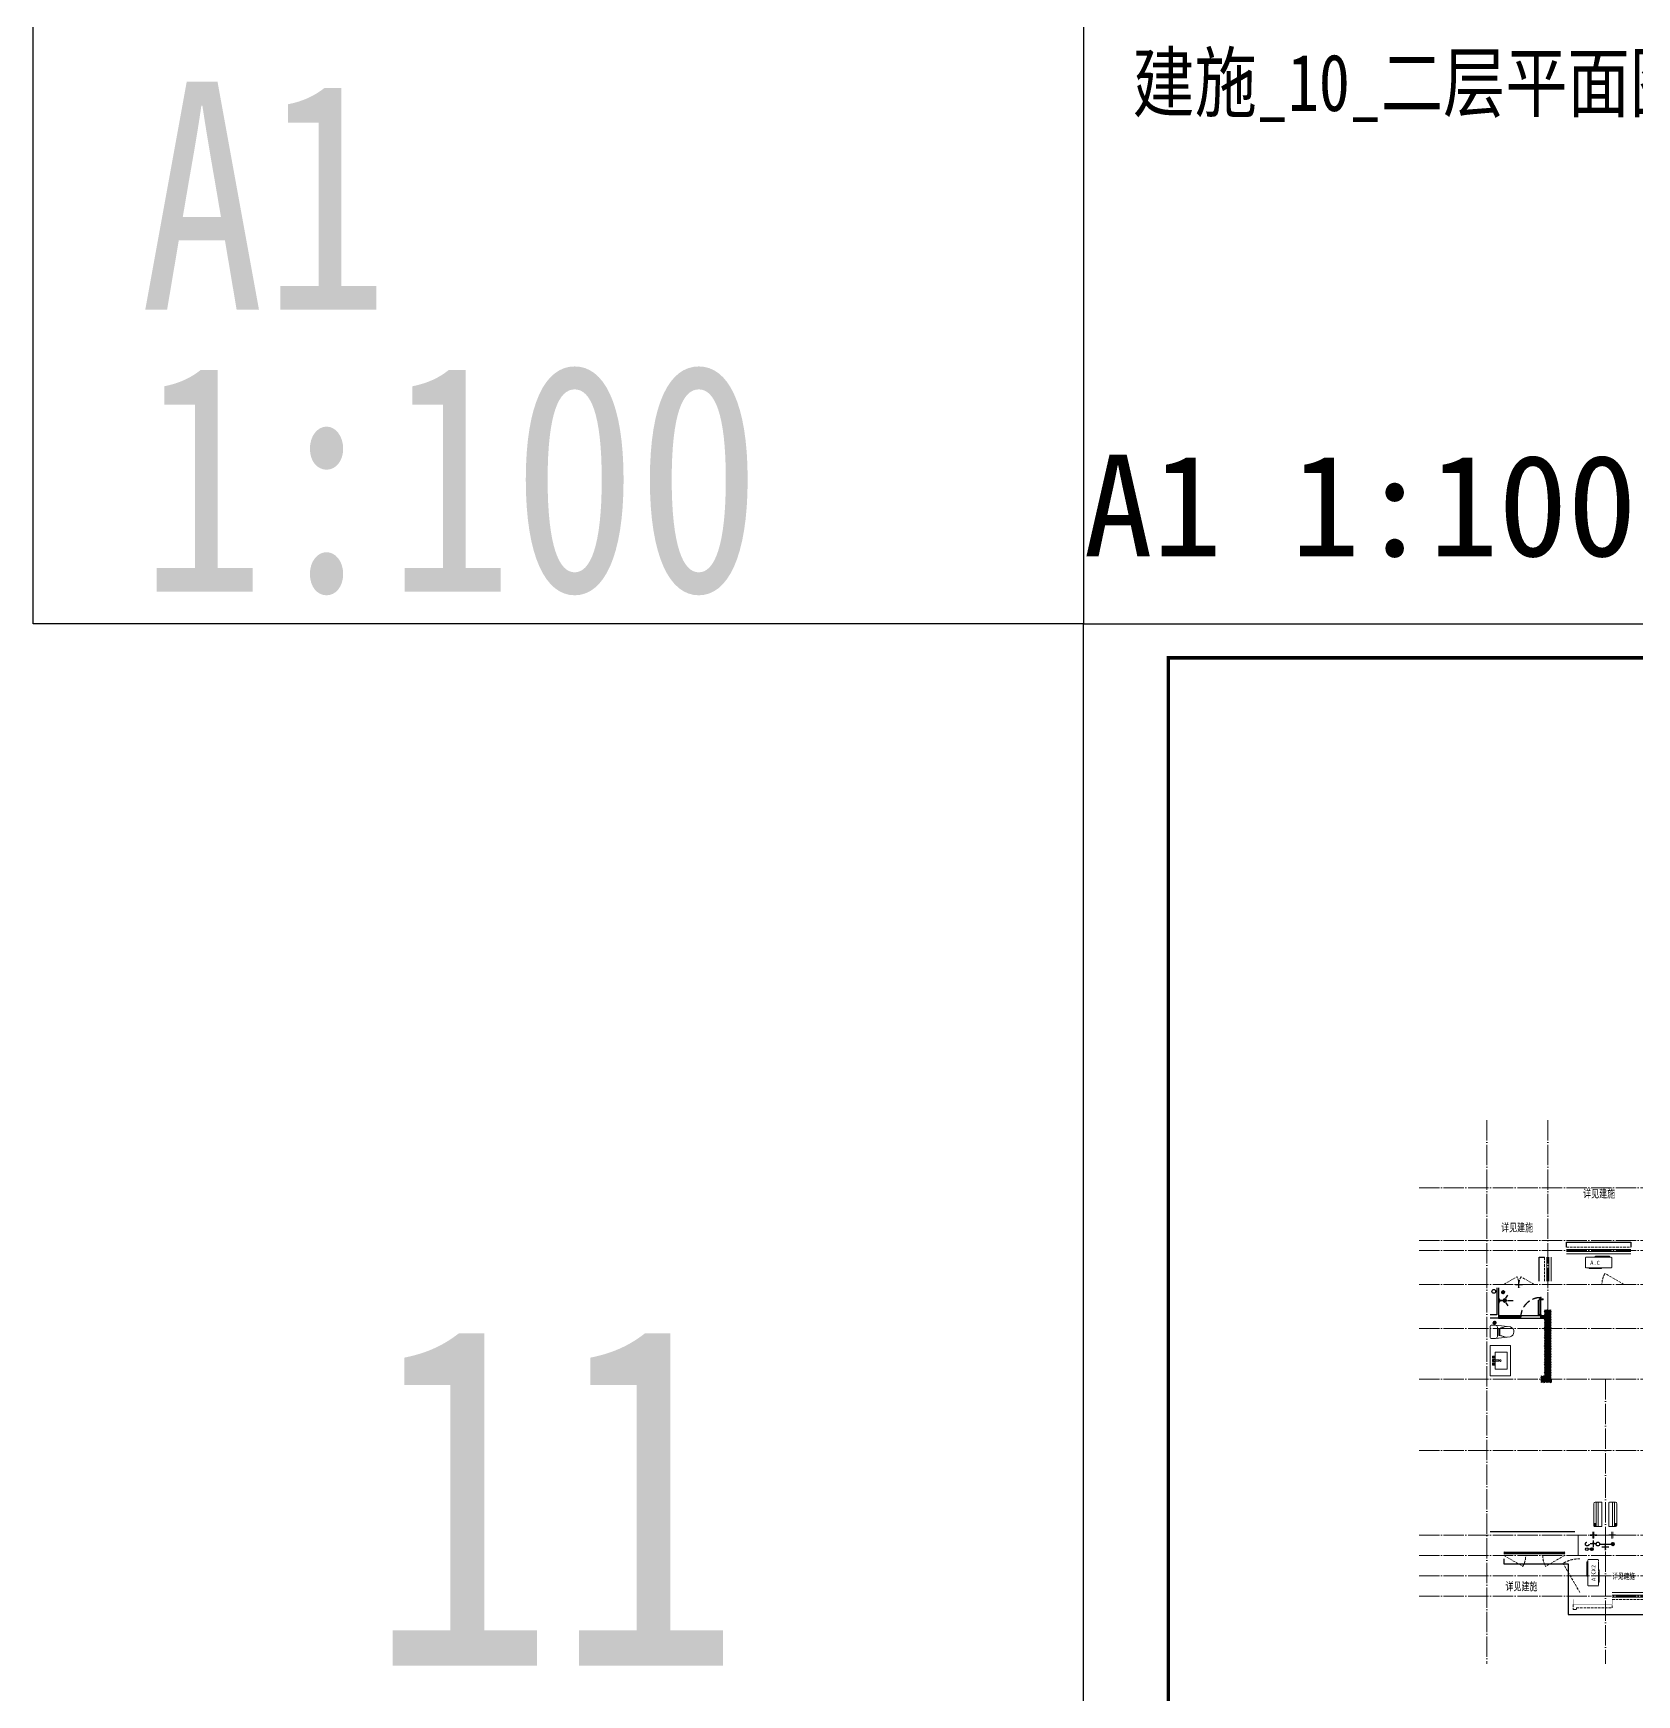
# Model space of a CAD drawing. Extents: x 27938 to 725830, y -209821 to 1628073.
# Drawn here: x 229214 to 276543, y 515825 to 564882 of the extents above; entities that cross this region are included whole.
import ezdxf

# ---------------------------------------------------------------- set-up
doc = ezdxf.new("R2010")
doc.units = 0
doc.header["$LTSCALE"] = 1000
doc.header["$MEASUREMENT"] = 0
doc.linetypes.add('DASH', pattern=[0.35, 0.25, -0.1])
doc.linetypes.add('DOTE', pattern=[2.42, 2, -0.2, 0.02, -0.2])
for name, color, linetype in [('3-栏杆1', 135, 'Continuous'), ('3.5方案汇报，与郭总、侯月琴确定户型_t8$0$2020.03.04 -1安徽标准化洋房户型(UA）_t8_t8$0$看线', 154, 'Continuous'), ('EQUIP_地漏', 7, 'Continuous'), ('IP-bath&kitchen-JOHNSON', 4, 'Continuous'), ('P-bath&kitchen-JOHNSON', 4, 'Continuous'), ('PUB_TEXT', 4, 'Continuous'), ('text', 7, 'Continuous'), ('VPIPE-中水', 122, 'Continuous'), ('VPIPE-凝结', 150, 'Continuous'), ('VPIPE-废水', 31, 'Continuous'), ('VPIPE-雨水', 4, 'DASH'), ('保温', 6, 'Continuous'), ('图框', 140, 'Continuous'), ('导图字', 7, 'Continuous'), ('机电标识类', 1, 'Continuous'), ('看线', 251, 'Continuous')]:
    doc.layers.add(name, color=color, linetype=linetype)
for name, color, linetype, lineweight in [('DOTE', 19, 'DOTE', 9), ('LVTRY', 1, 'Continuous', 13), ('WINDOW', 144, 'Continuous', 15), ('平面-栏杆', 135, 'Continuous', 15), ('平面-看线', 45, 'Continuous', 15), ('平面-空调室内机', 176, 'Continuous', 9), ('平面-空调预留孔', 173, 'Continuous', 15), ('空调', 76, 'Continuous', 13)]:
    doc.layers.add(name, color=color, linetype=linetype, lineweight=lineweight)
doc.layers.add('yichutu', color=7, linetype='Continuous', true_color=0xffffff, plot=False)
doc.styles.add('_TCH_AXIS', font='COMPLEX', dxfattribs={"bigfont": 'GBCBIG'})
doc.styles.add('_TCH_LABEL', font='')
doc.styles.add('黑体', font='')
doc.styles.get('_TCH_LABEL').set_extended_font_data('SimHei')
doc.styles.get('黑体').set_extended_font_data('SimHei')
pattern_1 = [(45, (-1021060.394, -345260.66), (0, 47.4157523), [100.584, -33.528]), (135, (-1021036.686, -345236.954), (3e-15, 47.4157523), [100.584, -33.528])]
pattern_2 = [(45, (-1017960.394, -343310.663), (0, 47.4157523), [100.584, -33.528]), (135, (-1017936.686, -343286.955), (3e-15, 47.4157523), [100.584, -33.528])]
pattern_3 = [(45, (-1017760.394, -345260.66), (0, 47.4157523), [100.584, -33.528]), (135, (-1017736.686, -345236.954), (3e-15, 47.4157523), [100.584, -33.528])]
pattern_4 = [(45, (-1016860.394, -345260.66), (0, 47.4157523), [100.584, -33.528]), (135, (-1016836.686, -345236.954), (3e-15, 47.4157523), [100.584, -33.528])]
pattern_5 = [(45, (-1012960.295, -343660.66), (0, 47.4157523), [100.584, -33.528]), (135, (-1012936.587, -343636.954), (3e-15, 47.4157523), [100.584, -33.528])]
pattern_6 = [(45, (-1012960.393, -342660.66), (0, 47.4157523), [100.584, -33.528]), (135, (-1012936.685, -342636.954), (3e-15, 47.4157523), [100.584, -33.528])]
pattern_7 = [(45, (-503782.47, -516048.46), (0, 47.4157523), [100.584, -33.528]), (135, (-503758.762, -516024.753), (3e-15, 47.4157523), [100.584, -33.528])]
pattern_8 = [(90, (-503782.47, -516048.461), (-16.49778, 1e-15), [9.525, -19.05]), (210, (-503782.47, -516048.461), (8.24889, -14.2874966), [9.525, -19.05]), (150, (-503782.47, -516038.936), (-8.24889, -14.2874966), [9.525, -19.05])]
pattern_9 = [(90, (-503782.47, -517398.46), (-16.49778, 1e-15), [9.525, -19.05]), (210, (-503782.47, -517398.46), (8.24889, -14.2874966), [9.525, -19.05]), (150, (-503782.47, -517388.935), (-8.24889, -14.2874966), [9.525, -19.05])]
pattern_10 = [(90, (-503782.47, -518598.46), (-16.49778, 1e-15), [9.525, -19.05]), (210, (-503782.47, -518598.46), (8.24889, -14.2874966), [9.525, -19.05]), (150, (-503782.47, -518588.935), (-8.24889, -14.2874966), [9.525, -19.05])]

# ---------------------------------------------------------------- blocks, each defined once
blk = doc.blocks.new('rrrrrrrrrrrra')
for p, q in [((-112, 459), (-112, 324)), ((-112, 324), (-64, -103)), ((253, 484), (-87, 484)), ((-59, 271), (224, 271)), ((-21, 232), (-34, 154)), ((191, 200), (-26, 200)), ((186, 232), (-21, 232)), ((186, 232), (199, 154)), ((278, 324), (228, -116)), ((278, 324), (278, 459))]:
    blk.add_line(p, q)
for centre, radius, start, end in [((-87, 459), 25, 90, 180), ((-59, 324), 53.3, 180, 270), ((149, -3), 224, 158.5202, 180), ((-323, 210), 294, 333.5369, 351.4828), ((488, 210), 294, 188.5172, 206.4631), ((224, 324), 53.3, 270, 0), ((16, -3), 224, 0, 21.4798), ((253, 459), 25, 0, 90), ((84, -64), 153, 195.0773, 340.1181)]:
    blk.add_arc(centre, radius, start, end)
blk = doc.blocks.new('A$C1E0F638F')
for points in [[(500, 435), (500, 85), (0, 85), (0, 435)], [(120, 0), (180, 0), (180, 60), (120, 60)], [(147, 55), (153, 55), (153, 5), (147, 5)], [(270, 30), (230, 30), (230, 195), (270, 195)], [(230, 30), (270, 30), (270, 10), (230, 10)], [(380, 0), (320, 0), (320, 60), (380, 60)], [(353, 55), (347, 55), (347, 5), (353, 5)]]:
    blk.add_lwpolyline(points, close=True)
blk.add_lwpolyline([(270, 60), (280, 60), (280, 0), (220, 0), (220, 60), (230, 60)])
blk.add_circle((250, 236), 26)
blk = doc.blocks.new('$lvtry$00000171')
for p, q in [((-74, 11), (-11, 74)), ((-70, -27), (27, 70)), ((-53, -53), (53, 53)), ((-27, -70), (70, 27)), ((11, -74), (74, -11))]:
    blk.add_line(p, q)
blk.add_circle((0, 0), 75)
blk.add_point((0, 0))
blk = doc.blocks.new('135')
blk.add_hatch(color=256).paths.add_polyline_path([(5, 2), (4, -1), (-5, 2), (-4, 5)])
for p, q in [((-6, 19), (-3, 19)), ((-3, 19), (-6, 19)), ((-6, 3), (5, -2)), ((-6, 3), (-5, 3)), ((-5, 11), (-5, 31)), ((5, 11), (-5, 11)), ((5, 10), (-5, 10)), ((-5, 3), (-4, 6)), ((-4, 6), (5, 2)), ((0, 0), (0, 39)), ((6, 19), (3, 19)), ((3, 19), (6, 19)), ((4, -1), (5, 2)), ((5, 11), (5, 32)), ((4, -1), (6, -2))]:
    blk.add_line(p, q)
for centre, radius, start, end in [((6, 16), 13.5, 151.0147, 204.8403), ((13, 4), 20.5, 163.0924, 182.0012), ((-6, 4), 1, 184.2275, 248.4661), ((-5, 22), 0.5, 335.7643, 151.0147), ((4, 18), 9.42, 155.7643, 171.9773), ((9, 15), 14.6, 166.278, 198.0953), ((14, 4), 19.5, 163.7443, 182.5269), ((-5, 3), 0.5, 181.9385, 247.2597), ((5, 22), 0.5, 29.8425, 204.574), ((-6, 17), 11.7, 10.475, 24.574), ((-6, 15), 12.4, 338.6449, 16.0476), ((29, 7), 24, 172.9439, 199.2318), ((-6, 16), 13.4, 334.9111, 29.8425), ((26, 6), 20.6, 169.1454, 199.9526), ((6, -1), 1.17, 247.4597, 19.9526), ((6, -1), 0.5, 247.4597, 19.2318)]:
    blk.add_arc(centre, radius, start, end)
blk.add_open_spline([(-5, 31), (-4, 31), (-2, 33), (1, 29), (3, 31), (5, 32)], degree=3, knots=[0, 0, 0, 0, 3.066329, 6.218313, 11.124135, 11.124135, 11.124135, 11.124135])
blk = doc.blocks.new('SDFAWERAWER')
at = {"layer": 'LVTRY', "color": 1}
for p, q in [((593941, -1242210), (593784, -1242595)), ((593784, -1242595), (593807, -1242604)), ((593965, -1242220), (593807, -1242604)), ((593941, -1242210), (593965, -1242220)), ((593988, -1242191), (593978, -1242214)), ((594007, -1242226), (593978, -1242214)), ((594017, -1242203), (593988, -1242191)), ((594016, -1242220), (594027, -1242193)), ((594016, -1242220), (594022, -1242223)), ((594026, -1242204), (594018, -1242222)), ((594018, -1242222), (594021, -1242220)), ((594025, -1242211), (594021, -1242220)), ((594023, -1242221), (594022, -1242223)), ((594022, -1242223), (594024, -1242222)), ((594023, -1242211), (594030, -1242194)), ((594024, -1242221), (594024, -1242222)), ((594025, -1242211), (594031, -1242197)), ((594027, -1242193), (594033, -1242195)), ((594028, -1242234), (594078, -1242255)), ((594030, -1242194), (594031, -1242197)), ((594032, -1242197), (594033, -1242195)), ((594033, -1242195), (594034, -1242197)), ((594034, -1242198), (594034, -1242197)), ((594047, -1242201), (594036, -1242229)), ((594036, -1242229), (594039, -1242230)), ((594037, -1242211), (594088, -1242232)), ((594039, -1242230), (594045, -1242214)), ((594039, -1242230), (594042, -1242228)), ((594042, -1242228), (594051, -1242205)), ((594050, -1242202), (594043, -1242218)), ((594047, -1242201), (594050, -1242202)), ((594050, -1242202), (594051, -1242205)), ((594057, -1242246), (594067, -1242223)), ((593803, -1242641), (593813, -1242618)), ((593803, -1242641), (593833, -1242653)), ((593813, -1242618), (593842, -1242630)), ((593842, -1242630), (593833, -1242653)), ((593834, -1242656), (593833, -1242653)), ((593845, -1242629), (593834, -1242656)), ((593836, -1242657), (593834, -1242656)), ((593848, -1242630), (593836, -1242657)), ((593845, -1242629), (593842, -1242630)), ((593848, -1242630), (593845, -1242629)), ((593847, -1242662), (593858, -1242634)), ((593847, -1242662), (593850, -1242663)), ((593850, -1242663), (593861, -1242635)), ((593852, -1242662), (593862, -1242637)), ((593858, -1242634), (593861, -1242635)), ((593861, -1242635), (593862, -1242637))]:
    blk.add_line(p, q, dxfattribs=at)
blk.add_lwpolyline([(593823, -1242717), (594046, -1242174), (594037, -1242170), (593814, -1242713)], close=True, dxfattribs=at)
blk.add_arc((594075, -1242240), 15.3, 281.7932, 33.7019, dxfattribs=at)
for centre, major_axis, start_param, end_param in [((593817, -1242608), (13.5, 33.1), 1.570796, 3.141593), ((593817, -1242608), (3.93, 9.6), 1.570796, 3.141593), ((593974, -1242224), (3.93, 9.6), 0, 1.570796)]:
    blk.add_ellipse(centre, major_axis=major_axis, ratio=1, start_param=start_param, end_param=end_param, dxfattribs=at)
at = {"layer": 'P-bath&kitchen-JOHNSON', "color": 8, "linetype": 'DASH'}
blk.add_arc((593810, -1242714), 586, 67.5369, 157.1325, dxfattribs=at)
at = {"layer": 'LVTRY', "color": 1, "xscale": -1, "rotation": 157.7329157530927}
blk.add_blockref('135', (594045, -1242162), dxfattribs=at)
blk = doc.blocks.new('A$C5DCB2F21')
at = {"layer": 'IP-bath&kitchen-JOHNSON', "color": 8}
for p, q in [((-68, -213), (-158, -275)), ((0, -261), (0, -425)), ((68, -213), (158, -275))]:
    blk.add_line(p, q, dxfattribs=at)
at = {"layer": 'IP-bath&kitchen-JOHNSON', "color": 250}
for centre, major_axis, ratio, start_param, end_param in [((0, -179), (-51, 0), 0.990052, -1.36297, 4.504563), ((0, -178), (-26.8, 0), 0.994812, -1.167677, 4.309269)]:
    blk.add_ellipse(centre, major_axis=major_axis, ratio=ratio, start_param=start_param, end_param=end_param, dxfattribs=at)
at = {"layer": 'LVTRY', "color": 1}
for p, q in [((74, 0), (-74, 0)), ((-10, -174), (-10, -49)), ((11, -174), (11, -49))]:
    blk.add_line(p, q, dxfattribs=at)
blk.add_lwpolyline([(74, 0), (74, -16), (-74, -16), (-74, 0)], dxfattribs=at)
for points in [[(-26, -31, -0.364142), (-38, -16, -0.020495)], [(-10, -49, 0.214893), (-26, -31, 7.649644)], [(11, -49, -0.21439), (26, -31, -7.649644)], [(26, -31, 0.364142), (38, -16, 0.020495)]]:
    blk.add_lwpolyline(points, format="xyb", dxfattribs=at)
blk.add_arc((0, -174), 10.5, 180, 0, dxfattribs=at)
for centre, major_axis, ratio, start_param, end_param in [((0, -181), (53.6, 0), 0.987577, 1.76809, 7.656688), ((-12, -165), (0, 1.43), 0.85, -1.570796, 4.712389), ((-12, -189), (0, 1.43), 0.85, 4.712389, 10.995574), ((12, -165), (0, 1.43), 0.85, 4.712389, 10.995574), ((12, -189), (0, 1.43), 0.85, 4.712389, 10.995574)]:
    blk.add_ellipse(centre, major_axis=major_axis, ratio=ratio, start_param=start_param, end_param=end_param, dxfattribs=at)
blk = doc.blocks.new('GDGDRGDGRD')
at = {"layer": 'IP-bath&kitchen-JOHNSON'}
for p, q in [((490533, 524228), (491883, 524228)), ((490533, 524193), (491183, 524193)), ((490533, 524183), (491183, 524183)), ((490533, 524148), (491883, 524148)), ((491183, 524183), (491183, 524193)), ((491883, 524183), (491783, 524183)), ((491783, 524173), (491783, 524183)), ((491883, 524173), (491783, 524173))]:
    blk.add_line(p, q, dxfattribs=at)
at = {"layer": 'IP-bath&kitchen-JOHNSON', "color": 8}
for points in [[(490533, 525048), (490533, 524148), (490283, 524148)], [(490483, 525048), (490483, 524248), (490283, 524248)]]:
    blk.add_lwpolyline(points, dxfattribs=at)
at = {"layer": 'LVTRY', "color": 1}
blk.add_lwpolyline([(490883, 522448), (490283, 522448), (490283, 523348), (490883, 523348)], close=True, dxfattribs=at)
at = {"layer": 'IP-bath&kitchen-JOHNSON'}
for name, p, rotation in [('A$C5DCB2F21', (490533, 524673), 90.008488524447), ('SDFAWERAWER', (-528536, 1449334), 22.25976934310711)]:
    blk.add_blockref(name, p, dxfattribs=dict(at, rotation=rotation))
at = {"layer": 'LVTRY', "xscale": -0.6666666667107826, "yscale": 0.6666666667107826}
for p in [(490663, 524918), (490413, 524018)]:
    blk.add_blockref('$lvtry$00000171', p, dxfattribs=at)
at = {"layer": 'LVTRY', "color": 1, "extrusion": (0, 0, -1), "xscale": -1, "zscale": -1, "rotation": 270}
blk.add_blockref('rrrrrrrrrrrra', (-490766, 523666), dxfattribs=at)
at = {"layer": 'LVTRY', "color": 1, "xscale": -1, "rotation": 270}
blk.add_blockref('A$C1E0F638F', (490347, 522649), dxfattribs=at)
blk = doc.blocks.new('FGDGDRGSDGDG')
at = {"layer": 'DOTE', "linetype": 'DOTE', "ltscale": 0.3}
for p, q in [((490182, 529998), (490182, 513948)), ((491982, 529998), (491982, 522348)), ((488182, 527998), (546982, 527998)), ((488182, 526448), (546982, 526448)), ((488182, 526148), (546982, 526148)), ((488182, 525148), (546982, 525148)), ((488182, 523848), (546982, 523848)), ((488182, 522348), (546982, 522348)), ((493682, 522348), (493682, 513948)), ((488182, 520248), (546982, 520248)), ((488182, 517748), (546982, 517748)), ((492882, 517748), (492882, 517148)), ((488182, 517148), (546982, 517148)), ((488182, 516548), (546982, 516548)), ((488182, 515948), (546982, 515948))]:
    blk.add_line(p, q, dxfattribs=at)
blk = doc.blocks.new('dongkong')
blk.add_wipeout([(-603756, 210771), (-603756, 210571), (-603836, 210571), (-603836, 210771)])
at = {"layer": '机电标识类', "color": 250, "linetype": 'DASH', "ltscale": 400}
for p, q in [((-603896, 210671), (-603696, 210671)), ((-603796, 210771), (-603796, 210571))]:
    blk.add_line(p, q, dxfattribs=at)
at = {"layer": '空调', "color": 6, "linetype": 'DASH', "const_width": 2}
blk.add_lwpolyline([(-603756, 210771), (-603756, 210571), (-603836, 210571), (-603836, 210771)], close=True, dxfattribs=at)
blk = doc.blocks.new('ferre')
at = {"layer": '平面-空调预留孔', "linetype": 'DASH', "ltscale": 0.1}
for p, q in [((93393, 115403), (93393, 115393)), ((93403, 115383), (93756, 115383)), ((93766, 115393), (93766, 115403))]:
    blk.add_line(p, q, dxfattribs=at)
blk.add_lwpolyline([(94046, 115403), (93306, 115403, -0.414214), (93286, 115423), (93286, 115693, -0.414214), (93306, 115713), (94046, 115713, -0.414214), (94066, 115693), (94066, 115423, -0.414214)], format="xyb", close=True, dxfattribs=at)
blk.add_lwpolyline([(93997, 115743), (93577, 115743), (93577, 115727), (93997, 115727)], close=True, dxfattribs=at)
for centre, start, end in [((93403, 115393), 180, 270), ((93756, 115393), 270, 0)]:
    blk.add_arc(centre, 10, start, end, dxfattribs=at)
at = {"layer": '平面-空调预留孔', "color": 251, "linetype": 'DASH', "ltscale": 0.1, "true_color": 0x636466, "style": '黑体', "width": 1.2}
blk.add_text('A.CX2', height=117, dxfattribs=at).set_placement((93428, 115492))
blk = doc.blocks.new('fergve')
at = {"layer": '平面-空调预留孔', "linetype": 'DASH', "ltscale": 0.1}
blk.add_blockref('ferre', (25670, -60416), dxfattribs=at)
blk = doc.blocks.new('A$C001338C2')
for p, q in [((0, 249), (0, 22)), ((22, 0), (878, 0)), ((845, 304), (55, 304)), ((109, 215), (109, 304)), ((900, 22), (900, 249))]:
    blk.add_line(p, q)
at = {"lineweight": 5}
for p, q in [((900, 215), (0, 215)), ((900, 143), (0, 143))]:
    blk.add_line(p, q, dxfattribs=at)
for points in [[(89, 226), (22, 226, -0.414214), (17, 232), (17, 243, -0.414214), (22, 249), (89, 249, -0.414214), (95, 243), (95, 232, -0.414214)], [(73, 275), (57, 275, -0.414214), (51, 281), (51, 283, -0.414214), (57, 289), (73, 289, -0.414214), (79, 283), (79, 281, -0.414214)]]:
    blk.add_lwpolyline(points, format="xyb", close=True)
for centre, radius, start, end in [((55, 249), 55, 90, 180), ((22, 22), 22, 180, 270), ((845, 249), 55, 360, 90), ((878, 22), 22, 270, 360)]:
    blk.add_arc(centre, radius, start, end)
blk = doc.blocks.new('GGDGDGDG')
at = {"layer": '机电标识类', "color": 250, "linetype": 'DASH', "ltscale": 400}
for p, q in [((704193, 766390), (703993, 766390)), ((704093, 766290), (704093, 766490))]:
    blk.add_line(p, q, dxfattribs=at)
at = {"layer": '空调', "color": 1, "linetype": 'DASH', "const_width": 2}
blk.add_lwpolyline([(704043, 766390, 0.999999), (704143, 766390, 0.999999), (704043, 766390)], format="xyb", dxfattribs=at)
blk = doc.blocks.new('$TwtSys$00000141')
at = {"color": 1}
for p, q in [((-47, 4), (-5, 46)), ((-47, 4), (-5, 46)), ((-44, -18), (18, 44)), ((-44, -18), (18, 44)), ((-33, -33), (33, 33)), ((-33, -33), (33, 33)), ((-16, -44), (44, 16)), ((-16, -44), (44, 16)), ((6, -46), (46, -6)), ((6, -46), (46, -6))]:
    blk.add_line(p, q, dxfattribs=at)
blk.add_circle((0, 0), 47, dxfattribs=at)
blk.add_circle((0, 0), 47, dxfattribs=at)
blk = doc.blocks.new('TK')
at = {"layer": '图框'}
blk.add_lwpolyline([(465375, 548714), (549475, 548714), (549475, 489314), (465375, 489314)], close=True, dxfattribs=at)
blk.add_lwpolyline([(465375, 548714), (549475, 548714), (549475, 489314), (465375, 489314)], close=True, dxfattribs=at)
at = {"layer": '图框', "const_width": 100}
blk.add_lwpolyline([(548475, 490314), (548475, 547714), (467875, 547714), (467875, 490314)], close=True, dxfattribs=at)
blk = doc.blocks.new('A$C263B1184')
at = {"layer": '保温', "linetype": 'ByBlock', "ltscale": 10}
h = blk.add_hatch(dxfattribs=at)
h.set_pattern_fill('AR-HBONE', color=251, scale=55)
h.set_pattern_definition(pattern_6)
h.paths.add_polyline_path([(-3700, 8800), (-3700, 9000), (-3900, 9000), (-3900, 8800)])
h = blk.add_hatch(dxfattribs=at)
h.set_pattern_fill('AR-HBONE', color=251, scale=55)
h.set_pattern_definition(pattern_7)
h.paths.add_polyline_path([(-1200, 8300), (-1200, 9000), (-1400, 9000), (-1400, 8300)])
h = blk.add_hatch(dxfattribs=at)
h.set_pattern_fill('AR-HBONE', color=251, scale=55)
h.set_pattern_definition(pattern_7)
h.paths.add_polyline_path([(1400, 8300), (1400, 9000), (1600, 9000), (1600, 8300)])
h = blk.add_hatch(dxfattribs=at)
h.set_pattern_fill('AR-HBONE', color=251, scale=55)
h.set_pattern_definition(pattern_6)
h.paths.add_polyline_path([(3900, 8800), (3900, 9000), (4100, 9000), (4100, 8800)])
h = blk.add_hatch(dxfattribs=at)
h.set_pattern_fill('AR-HBONE', color=251, scale=55)
h.set_pattern_definition([(45, (-1020960.394, -343310.663), (0, 47.4157523), [100.584, -33.528]), (135, (-1020936.686, -343286.955), (3e-15, 47.4157523), [100.584, -33.528])])
h.paths.add_polyline_path([(-11700, 6200), (-11700, 8350), (-11900, 8350), (-11900, 6200)])
h = blk.add_hatch(dxfattribs=at)
h.set_pattern_fill('AR-HBONE', color=251, scale=55)
h.set_pattern_definition(pattern_2)
h.paths.add_polyline_path([(-8700, 6200), (-8700, 8350), (-8900, 8350), (-8900, 6200)])
h = blk.add_hatch(dxfattribs=at)
h.set_pattern_fill('AR-HBONE', color=251, scale=55)
h.set_pattern_definition(pattern_2)
h.paths.add_polyline_path([(8900, 6200), (8900, 8350), (9100, 8350), (9100, 6200)])
h = blk.add_hatch(dxfattribs=at)
h.set_pattern_fill('AR-HBONE', color=251, scale=55)
h.set_pattern_definition(pattern_5)
h.paths.add_polyline_path([(-3700, 7900), (-3700, 8000), (-3900, 8000), (-3900, 7900)])
h = blk.add_hatch(dxfattribs=at)
h.set_pattern_fill('AR-HBONE', color=251, scale=55)
h.set_pattern_definition(pattern_5)
h.paths.add_polyline_path([(3900, 7900), (3900, 8000), (4100, 8000), (4100, 7900)])
at = {"layer": '保温', "linetype": 'Continuous', "ltscale": 10}
h = blk.add_hatch(dxfattribs=at)
h.set_pattern_fill('HEX', color=251, scale=10, angle=90, style=0)
h.set_pattern_definition(pattern_9)
h.paths.add_polyline_path([(-1200, 7600), (-1200, 7700), (-1400, 7700), (-1400, 7600)])
h = blk.add_hatch(dxfattribs=at)
h.set_pattern_fill('HEX', color=251, scale=10, angle=90, style=0)
h.set_pattern_definition(pattern_9)
h.paths.add_polyline_path([(1400, 7600), (1400, 7700), (1600, 7700), (1600, 7600)])
at = {"layer": '保温', "linetype": 'ByBlock', "ltscale": 10}
h = blk.add_hatch(dxfattribs=at)
h.set_pattern_fill('AR-HBONE', color=251, scale=55)
h.set_pattern_definition(pattern_1)
h.paths.add_polyline_path([(-11900, 6200), (-11900, 6400), (-12000, 6400), (-12000, 6200)])
h = blk.add_hatch(dxfattribs=at)
h.set_pattern_fill('AR-HBONE', color=251, scale=55)
h.set_pattern_definition(pattern_3)
h.paths.add_polyline_path([(-8600, 6200), (-8600, 6400), (-8700, 6400), (-8700, 6200)])
h = blk.add_hatch(dxfattribs=at)
h.set_pattern_fill('AR-HBONE', color=251, scale=55)
h.set_pattern_definition(pattern_4)
h.paths.add_polyline_path([(-7500, 6200), (-7500, 6400), (-7800, 6400), (-7800, 6200)])
at = {"layer": '保温', "linetype": 'Continuous', "ltscale": 10}
h = blk.add_hatch(dxfattribs=at)
h.set_pattern_fill('HEX', color=251, scale=10, angle=90, style=0)
h.set_pattern_definition(pattern_10)
h.paths.add_polyline_path([(-1200, 6400), (-1200, 6500), (-1400, 6500), (-1400, 6400)])
h = blk.add_hatch(dxfattribs=at)
h.set_pattern_fill('HEX', color=251, scale=10, angle=90, style=0)
h.set_pattern_definition(pattern_10)
h.paths.add_polyline_path([(1400, 6400), (1400, 6500), (1600, 6500), (1600, 6400)])
at = {"layer": '保温', "linetype": 'ByBlock', "ltscale": 10}
h = blk.add_hatch(dxfattribs=at)
h.set_pattern_fill('AR-HBONE', color=251, scale=55)
h.set_pattern_definition(pattern_4)
h.paths.add_polyline_path([(7700, 6200), (7700, 6400), (8000, 6400), (8000, 6200)])
h = blk.add_hatch(dxfattribs=at)
h.set_pattern_fill('AR-HBONE', color=251, scale=55)
h.set_pattern_definition(pattern_3)
h.paths.add_polyline_path([(8800, 6200), (8800, 6400), (8900, 6400), (8900, 6200)])
h = blk.add_hatch(dxfattribs=at)
h.set_pattern_fill('AR-HBONE', color=251, scale=55)
h.set_pattern_definition(pattern_1)
h.paths.add_polyline_path([(12100, 6200), (12100, 6400), (12200, 6400), (12200, 6200)])
at = {"layer": '保温', "linetype": 'Continuous', "ltscale": 10}
h = blk.add_hatch(dxfattribs=at)
h.set_pattern_fill('HEX', color=251, scale=10, angle=90, style=0)
h.set_pattern_definition(pattern_8)
h.paths.add_polyline_path([(1050, 4100), (1050, 4300), (-850, 4300), (-850, 4100)])
h = blk.add_hatch(dxfattribs=at)
h.set_pattern_fill('HEX', color=251, scale=10, angle=90, style=0)
h.set_pattern_definition(pattern_8)
h.paths.add_polyline_path([(0, 0), (200, 0), (200, 4100), (0, 4100)])
at = {"layer": '保温', "color": 251, "linetype": 'ByBlock', "ltscale": 10}
for p, q in [((-11700, 6300), (-11700, 6200)), ((-8900, 6300), (-8900, 6200)), ((9100, 6300), (9100, 6200)), ((0, 0), (200, 0))]:
    blk.add_line(p, q, dxfattribs=at)
blk = doc.blocks.new('yct-841-594-84100-59399.9999999999-100-1000.0')
at = {"layer": 'yichutu', "color": 7, "true_color": 0xffffff}
blk.add_lwpolyline([(0, 0), (0, 59400), (84100, 59400), (84100, 0)], close=True, dxfattribs=at)
at = {"layer": 'yichutu', "color": 7, "true_color": 0xffffff, "style": '_TCH_LABEL'}
blk.add_text('A1 1:100', height=3000, dxfattribs=at).set_placement((0, 61400))
blk = doc.blocks.new('gsergvr')
at = {"layer": '平面-空调预留孔', "linetype": 'DASH', "ltscale": 0.1}
for p, q in [((34075, 17176), (34075, 17166)), ((34448, 17166), (34448, 17176)), ((34085, 17156), (34438, 17156))]:
    blk.add_line(p, q, dxfattribs=at)
blk.add_lwpolyline([(34729, 17176), (33989, 17176, -0.414214), (33969, 17196), (33969, 17466, -0.414214), (33989, 17486), (34729, 17486, -0.414214), (34749, 17466), (34749, 17196, -0.414214)], format="xyb", close=True, dxfattribs=at)
blk.add_lwpolyline([(34679, 17515), (34260, 17515), (34260, 17500), (34679, 17500)], close=True, dxfattribs=at)
for centre, start, end in [((34085, 17166), 180, 270), ((34438, 17166), 270, 0)]:
    blk.add_arc(centre, 10, start, end, dxfattribs=at)
at = {"layer": '平面-空调预留孔', "color": 251, "linetype": 'DASH', "ltscale": 0.1, "true_color": 0x636466, "style": '黑体', "width": 1.2}
blk.add_text('A.C', height=117, dxfattribs=at).set_placement((34111, 17265))
blk = doc.blocks.new('rtyryrtyeeretee')
at = {"layer": '平面-空调预留孔'}
blk.add_blockref('gsergvr', (635673, 326706), dxfattribs=at)
blk = doc.blocks.new('A$C7A951E79')
at = {"layer": 'LVTRY'}
for p, q in [((-7, 49), (-49, 7)), ((0, 28), (-47, -18)), ((0, 0), (-35, -35)), ((0, -71), (0, 71)), ((0, -28), (-18, -47))]:
    blk.add_line(p, q, dxfattribs=at)
blk.add_arc((0, 0), 49.9, 89.9757, 269.9757, dxfattribs=at)
blk.add_point((0, 0), dxfattribs=at)
blk = doc.blocks.new('A$C63A34ABD')
at = {"color": 6, "const_width": 20}
for points in [[(3100, -900), (3278, -267), (4700, -100)], [(19100, -900), (19278, -267), (20700, -100)]]:
    blk.add_lwpolyline(points, dxfattribs=at)
at = {"layer": 'VPIPE-凝结', "ltscale": 0.1}
for p, q in [((3210, -734), (2900, -734)), ((4590, -734), (4900, -734)), ((19210, -734), (18900, -734)), ((20590, -734), (20900, -734))]:
    blk.add_line(p, q, dxfattribs=at)
at = {"layer": 'VPIPE-凝结'}
for centre in [(3250, -734), (20550, -734)]:
    blk.add_circle(centre, 40, dxfattribs=at)
at = {"layer": 'VPIPE-废水'}
for centre in [(4535, -735), (19265, -735)]:
    blk.add_circle(centre, 55, dxfattribs=at)
at = {"layer": 'VPIPE-雨水'}
for centre in [(4535, -535), (19265, -535)]:
    blk.add_circle(centre, 55, dxfattribs=at)
for name, p in [('rtyryrtyeeretee', (-668532, -344391)), ('rtyryrtyeeretee', (-647732, -344391)), ('A$C7A951E79', (2900, -734)), ('A$C7A951E79', (18900, -734))]:
    blk.add_blockref(name, p)
at = {"xscale": -1}
for p in [(4900, -735), (20900, -735)]:
    blk.add_blockref('A$C7A951E79', p, dxfattribs=at)

msp = doc.modelspace()

# ---------------------------------------------------------------- linework, layer by layer
at = {"color": 30, "const_width": 8}
msp.add_lwpolyline([(274666.6, 518640.4), (274666.6, 518490.4), (275816.6, 518490.4), (275816.6, 518640.4)], dxfattribs=at)
at = {"layer": '3-栏杆1', "color": 5}
for p, q in [((272636.8, 520022.7), (272616.6, 520040.4)), ((272616.6, 520040.4), (272636.8, 520022.7)), ((272636.8, 520022.7), (272636.8, 519993.4)), ((274396.3, 520022.6), (272636.8, 520022.6)), ((274396.3, 520022.7), (274416.6, 520040.4)), ((274416.6, 520040.4), (274396.3, 520022.7)), ((274396.3, 520022.7), (274396.3, 519993.4)), ((272616.6, 519973.5), (272636.8, 519993.4)), ((272636.8, 519993.4), (274396.3, 519993.3)), ((274396.3, 519993.4), (274416.6, 519973.5)), ((274416.6, 519973.5), (274396.3, 519993.4))]:
    msp.add_line(p, q, dxfattribs=at)
at = {"layer": '3.5方案汇报，与郭总、侯月琴确定户型_t8$0$2020.03.04 -1安徽标准化洋房户型(UA）_t8_t8$0$看线', "ltscale": 10}
msp.add_line((274716.6, 520640.4), (272216.6, 520640.4), dxfattribs=at)
at = {"layer": 'text', "color": 2}
msp.add_lwpolyline([(260214.1, 547440.2), (229214.1, 547440.2), (229214.1, 565248.6), (260214.1, 565248.6)], close=True, dxfattribs=at)
at = {"layer": 'VPIPE-中水', "linetype": 'Continuous'}
msp.add_circle((272321.7, 527735.4), 55, dxfattribs=at)
at = {"layer": 'VPIPE-凝结', "ltscale": 0.1}
msp.add_lwpolyline([(275179, 520125.4), (275106.6, 520125.4)], dxfattribs=at)
at = {"layer": 'VPIPE-凝结'}
msp.add_circle((275066.6, 520125.4), 40, dxfattribs=at)
at = {"layer": 'VPIPE-废水'}
msp.add_circle((275391.6, 520275.4), 55, dxfattribs=at)
at = {"layer": 'WINDOW', "color": 250, "linetype": 'DASH', "ltscale": 0.3}
for points in [[(276166.5, 527940.4), (275603.4, 528265.1, 0.1314846), (275516.5, 527940.4)], [(272616.6, 519940.4), (273179.7, 519615.8, 0.1314846), (273266.6, 519940.4)], [(274416.6, 519940.4), (273853.4, 519615.8, -0.1314846), (273766.6, 519940.4)], [(274866.6, 518840.4), (274366.6, 519706.5, -0.1316525), (274866.6, 519840.4)]]:
    msp.add_lwpolyline(points, format="xyb", dxfattribs=at)
at = {"layer": '平面-栏杆'}
for p, q in [((275816.6, 518770.4), (281716.6, 518770.4)), ((275816.6, 518710.4), (281716.6, 518710.4))]:
    msp.add_line(p, q, dxfattribs=at)
for points in [[(276366.5, 528970.4), (274466.5, 528970.7)], [(276366.5, 528910.4), (274466.5, 528910.7)], [(273886.9, 528740.4), (273886.6, 528040.4)], [(273946.9, 528740.4), (273946.6, 528040.4)]]:
    msp.add_lwpolyline(points, dxfattribs=at)
at = {"layer": '平面-看线', "linetype": 'DASH', "ltscale": 0.3}
for p, q in [((274466.5, 529040.7), (276366.5, 529040.4)), ((273816.6, 528040.4), (273816.9, 528740.4)), ((275816.6, 518640.4), (281716.6, 518640.4))]:
    msp.add_line(p, q, dxfattribs=at)
at = {"layer": '平面-看线'}
msp.add_line((275816.6, 518840.4), (281716.6, 518840.4), dxfattribs=at)
for points in [[(276366.5, 528840.4), (274466.5, 528840.7)], [(274016.9, 528740.4), (274016.6, 528040.4)]]:
    msp.add_lwpolyline(points, dxfattribs=at)
at = {"layer": '平面-看线', "linetype": 'DASH', "ltscale": 0.3}
msp.add_lwpolyline([(274666.6, 518490.4), (274666.6, 518340.4), (274766.6, 518340.4), (274766.6, 518390.4), (275816.6, 518390.4), (275816.6, 518490.4)], dxfattribs=at)
at = {"layer": '看线', "color": 202, "ltscale": 0.5}
for points in [[(274466.5, 529040.4), (274466.5, 529190.4), (276366.5, 529190.4), (276366.5, 529040.4)], [(273666.9, 528040.4), (273666.9, 528740.4), (273816.9, 528740.4)], [(272616.6, 519840.4), (272616.6, 519690.4), (274516.6, 519690.4)]]:
    msp.add_lwpolyline(points, dxfattribs=at)
at = {"layer": '看线', "color": 201}
msp.add_lwpolyline([(274516.6, 519690.4), (274516.6, 518190.4), (297116.6, 518190.4), (297116.6, 519690.4), (299516.6, 519690.4)], dxfattribs=at)

# ---------------------------------------------------------------- block references
for name, p in [('FGDGDRGSDGDG', (-218065.9, 2792)), ('A$C63A34ABD', (273916.6, 528940.4)), ('GDGDRGDGRD', (-218065.9, 2792))]:
    msp.add_blockref(name, p)
at = {"layer": 'EQUIP_地漏', "xscale": -0.8, "yscale": -0.8, "zscale": 0.8, "rotation": 180}
msp.add_blockref('$TwtSys$00000141', (275216.6, 520125.4), dxfattribs=at)
at = {"layer": '平面-空调预留孔', "rotation": 90}
msp.add_blockref('fergve', (330400.7, 400083.7), dxfattribs=at)

# ---------------------------------------------------------------- texts
at = {"layer": 'PUB_TEXT', "style": '_TCH_AXIS'}
for height, p in [(236.31, (274960.4, 530480.4)), (236.31, (272539.6, 529480.4)), (236.31, (272667.6, 518885.1)), (168.79, (275815.8, 519225.1))]:
    msp.add_text('详见建施', height=height, dxfattribs=at).set_placement(p)
at = {"layer": 'text', "color": 2, "style": '黑体', "width": 0.8}
for s, p in [('A1', (232367.4, 556723)), ('1:100', (232377.3, 548396.9))]:
    msp.add_text(s, height=6729.45, dxfattribs=at).set_placement(p)
at = {"layer": 'text', "color": 1, "style": '黑体', "width": 0.8}
msp.add_text('11', height=10094.18, dxfattribs=at).set_placement((239112.3, 516687.2))
at = {"layer": '导图字', "color": 1, "style": '黑体', "width": 0.8}
msp.add_text('建施_10_二层平面图_A1', height=1682.363, dxfattribs=at).set_placement((261657.3, 562585.2))

# ---------------------------------------------------------------- next in the draw order: block references
at = {"layer": '平面-空调室内机', "ltscale": 0.3, "xscale": -1, "rotation": 180}
for p in [(876862.6, 738611.4), (879062.5, 731211.3)]:
    msp.add_blockref('dongkong', p, dxfattribs=at)

# ---------------------------------------------------------------- next in the draw order: linework, layer by layer
at = {"layer": 'WINDOW', "color": 250, "linetype": 'DASH', "ltscale": 0.3}
for points in [[(272616.6, 527940.4), (273006.3, 528165.4, -0.1316053), (273066.6, 527940.4)], [(273516.6, 527940.4), (273126.8, 528165.4, 0.1316053), (273066.6, 527940.4)]]:
    msp.add_lwpolyline(points, format="xyb", dxfattribs=at)

# ---------------------------------------------------------------- next in the draw order: block references
msp.add_blockref('GGDGDGDG', (-428826, -246110.2))
at = {"layer": '平面-空调预留孔', "xscale": 0.800000000046565, "yscale": 0.800000000046565, "zscale": 0.800000000046565, "rotation": 90.00000023343017}
msp.add_blockref('A$C001338C2', (275516.5, 520790.4), dxfattribs=at)

# ---------------------------------------------------------------- next in the draw order: block references
at = {"layer": '平面-空调室内机', "ltscale": 0.3, "rotation": 180}
for p in [(-328529.6, 731211.3), (-327979.5, 731211.3)]:
    msp.add_blockref('dongkong', p, dxfattribs=at)

# ---------------------------------------------------------------- next in the draw order: linework, layer by layer
at = {"layer": 'VPIPE-雨水'}
msp.add_circle((275081.6, 520275.4), 55, dxfattribs=at)

# ---------------------------------------------------------------- next in the draw order: block references
at = {"layer": '平面-空调室内机', "ltscale": 0.3, "rotation": 89.99999999999999}
msp.add_blockref('dongkong', (486287.3, 1123986.5), dxfattribs=at)
at = {"layer": '平面-空调预留孔', "xscale": -0.800000000046565, "yscale": 0.800000000046565, "zscale": 0.800000000046565, "rotation": 269.9999997665698}
msp.add_blockref('A$C001338C2', (275716.7, 520790.4), dxfattribs=at)

# ---------------------------------------------------------------- next in the draw order: block references
at = {"layer": '平面-空调室内机', "ltscale": 0.3, "rotation": 180}
msp.add_blockref('dongkong', (-327979.5, 731211.3), dxfattribs=at)

# ---------------------------------------------------------------- next in the draw order: linework, layer by layer
at = {"layer": 'VPIPE-凝结', "ltscale": 0.1}
msp.add_line((275446.6, 520275.4), (275786.6, 520275.4), dxfattribs=at)

# ---------------------------------------------------------------- next in the draw order: block references
for name, p in [('TK', (-205160.9, -1273.4)), ('A$C263B1184', (285716.6, 518840.4))]:
    msp.add_blockref(name, p)
at = {"layer": 'LVTRY', "xscale": -0.6666666667107825, "yscale": 0.6666666667107825, "rotation": 90.00000000602213}
msp.add_blockref('$lvtry$00000171', (275836.6, 520275.4), dxfattribs=at)
at = {"layer": 'yichutu'}
msp.add_blockref('yct-841-594-84100-59399.9999999999-100-1000.0', (260214.1, 488040.2), dxfattribs=at)

doc.saveas('drawing.dxf')
